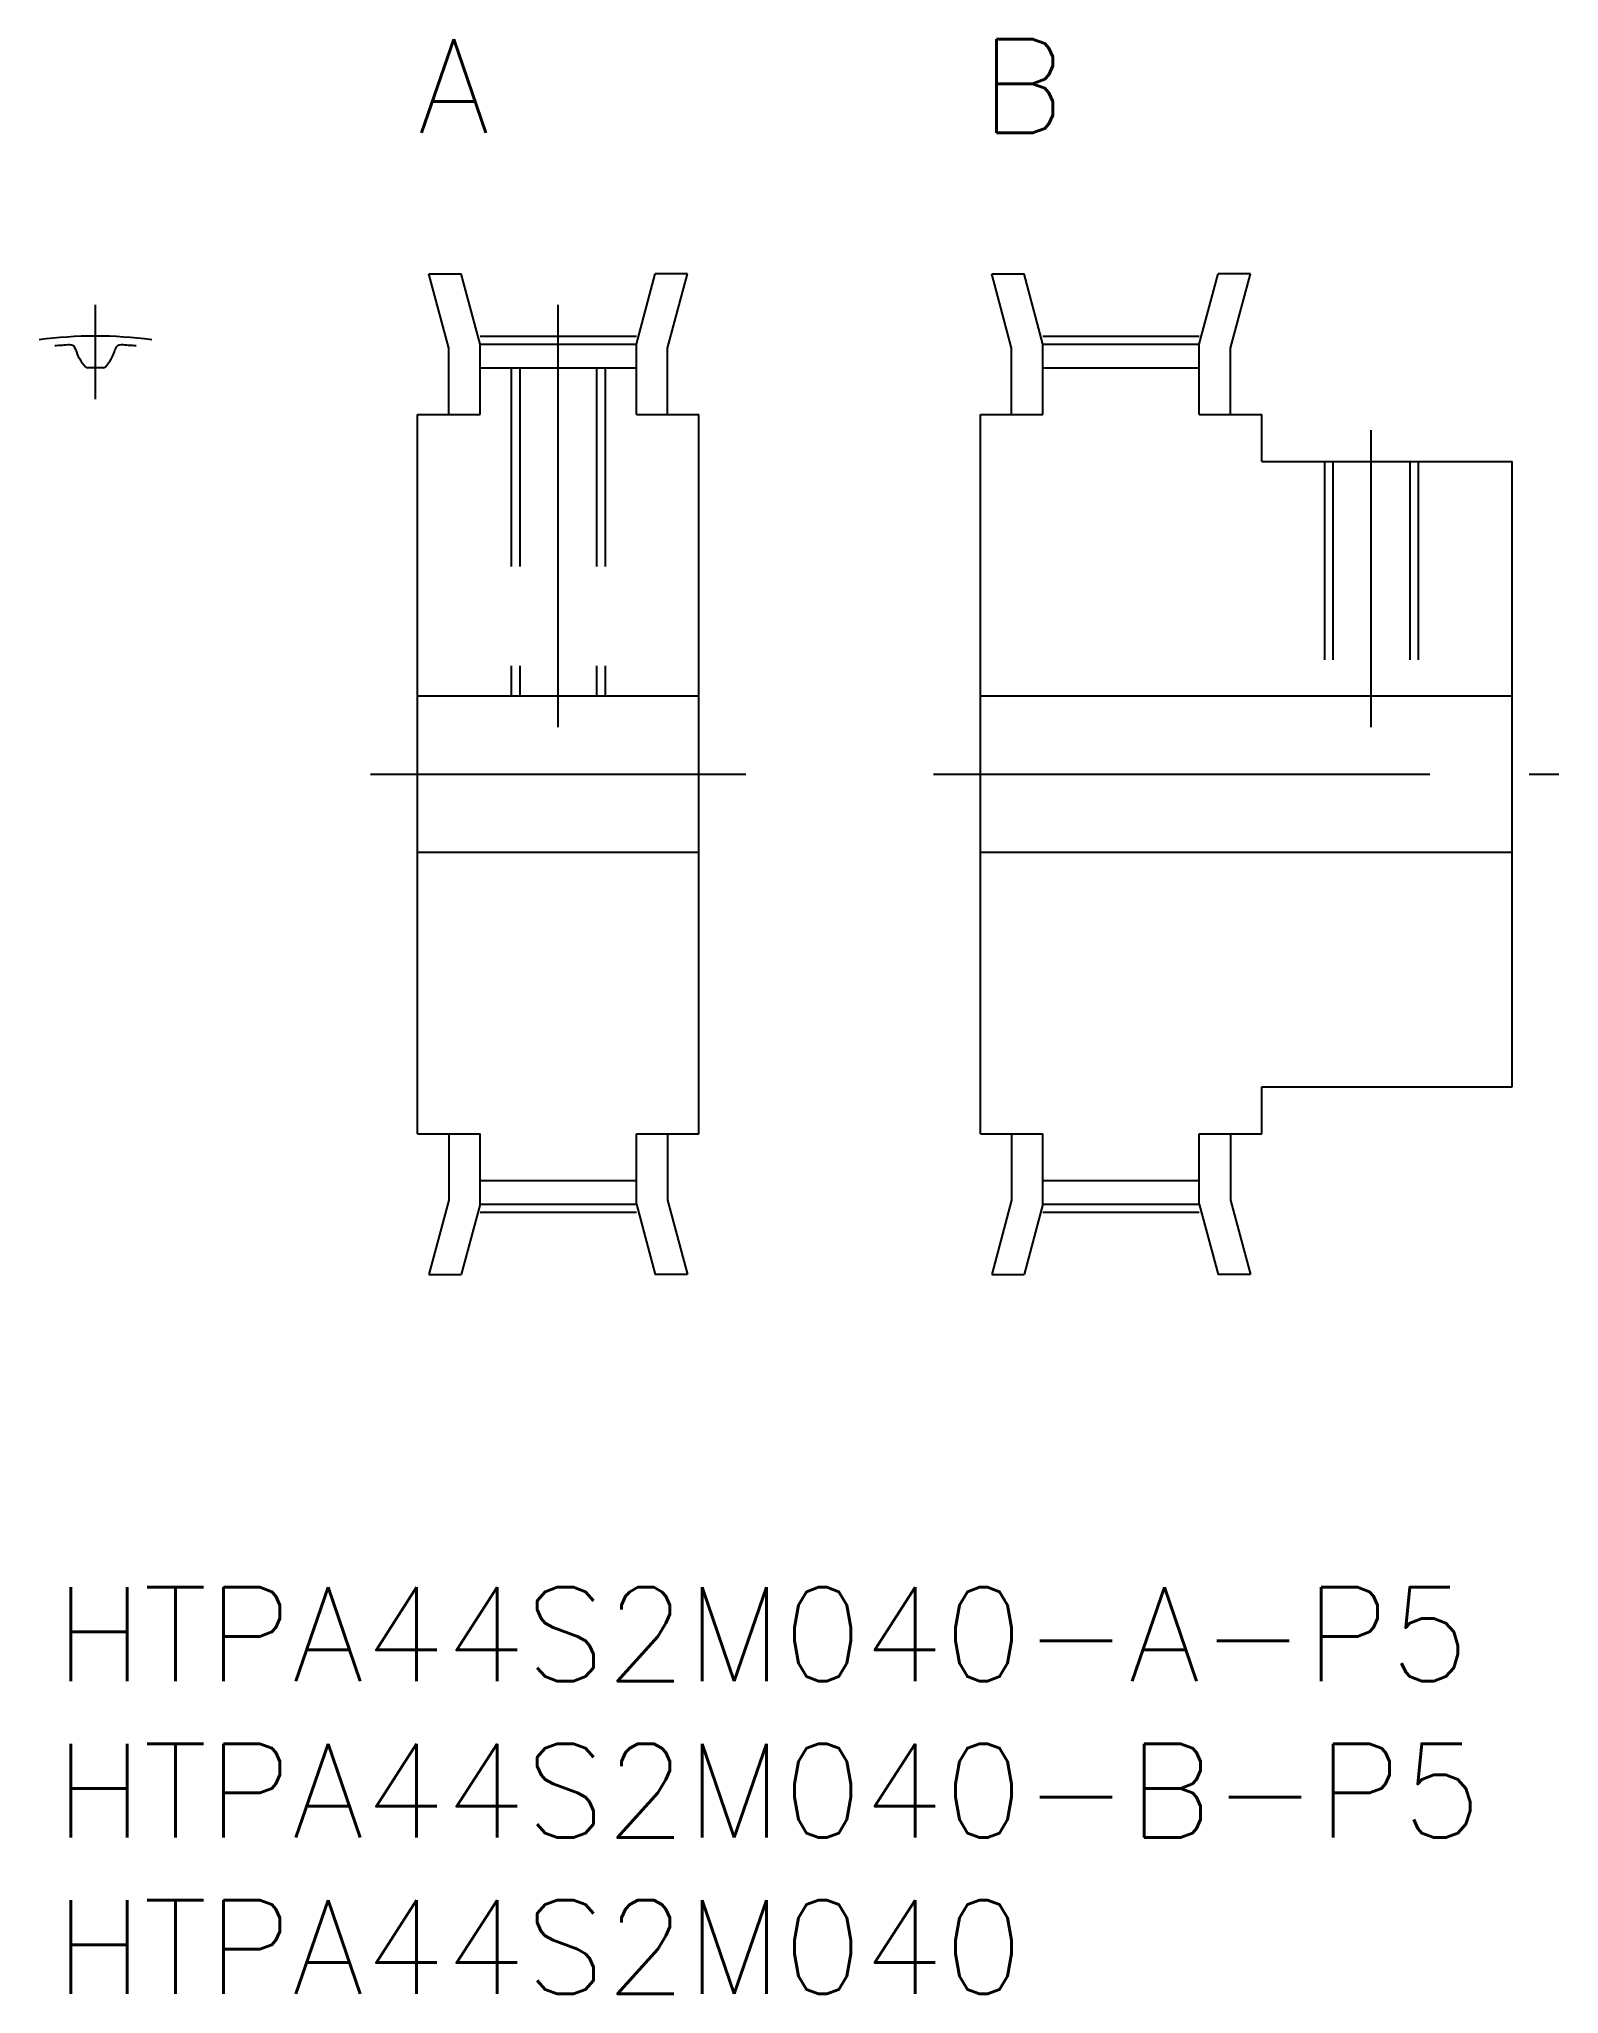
# Model space of a CAD drawing. Extents: x -0.5 to 48.1, y -13 to 49.5.
import ezdxf

# ---------------------------------------------------------------- set-up
doc = ezdxf.new("R2010")
doc.units = 0
doc.header["$LTSCALE"] = 0.5
doc.linetypes.add('CENTER', pattern=[50.8, 31.75, -6.35, 6.35, -6.35])
doc.linetypes.add('DASHED', pattern=[19.05, 12.7, -6.35])
for name, color, linetype in [('MSM_CENTER', 1, 'CENTER'), ('MSM_CONTINUOUS', 7, 'CONTINUOUS'), ('MSM_DASHED', 4, 'DASHED'), ('MSM_PART_NUMBER', 7, 'CONTINUOUS')]:
    doc.layers.add(name, color=color, linetype=linetype)
doc.styles.get("Standard").update_dxf_attribs({"font": 'txt.shx', "height": 1, "bigfont": 'bigfont.shx'})

# ---------------------------------------------------------------- blocks, each defined once
blk = doc.blocks.new('*U11')
at = {"layer": 'MSM_PART_NUMBER'}
blk.add_text('HTPA44S2M040-A-P5', height=3, dxfattribs=at).set_placement((0, -3))
blk = doc.blocks.new('*U12')
at = {"layer": 'MSM_PART_NUMBER'}
blk.add_text('HTPA44S2M040-B-P5', height=3, dxfattribs=at).set_placement((0, -8))
blk = doc.blocks.new('*U13')
at = {"layer": 'MSM_PART_NUMBER'}
blk.add_text('HTPA44S2M040', height=3, dxfattribs=at).set_placement((0, -13))

msp = doc.modelspace()

# ---------------------------------------------------------------- linework, layer by layer
at = {"layer": 'MSM_CENTER'}
for p, q in [((1.3, 37.99), (1.3, 41.004)), ((16.1, 27.5), (16.1, 41.005)), ((13.6, 40.005), (18.6, 40.005)), ((31.6, 40.005), (36.6, 40.005)), ((42.1, 27.5), (42.1, 37)), ((10.1, 26), (22.1, 26)), ((28.1, 26), (48.1, 26)), ((13.6, 11.995), (18.6, 11.995)), ((31.6, 11.995), (36.6, 11.995))]:
    msp.add_line(p, q, dxfattribs=at)
msp.add_arc((1.3, 26), 14.004, 82.61507, 97.38493, dxfattribs=at)
at = {"layer": 'MSM_CONTINUOUS'}
for p, q in [((12.6, 39.618), (11.962, 42)), ((11.962, 42), (12.997, 42)), ((13.6, 39.75), (12.997, 42)), ((18.6, 39.75), (19.203, 42)), ((20.238, 42), (19.203, 42)), ((19.6, 39.618), (20.238, 42)), ((30.6, 39.618), (29.962, 42)), ((29.962, 42), (30.997, 42)), ((31.6, 39.75), (30.997, 42)), ((36.6, 39.75), (37.203, 42)), ((38.238, 42), (37.203, 42)), ((37.6, 39.618), (38.238, 42)), ((12.6, 37.5), (12.6, 39.618)), ((13.6, 39.75), (18.6, 39.75)), ((13.6, 37.5), (13.6, 39.75)), ((18.6, 37.5), (18.6, 39.75)), ((19.6, 37.5), (19.6, 39.618)), ((30.6, 37.5), (30.6, 39.618)), ((31.6, 39.75), (36.6, 39.75)), ((31.6, 37.5), (31.6, 39.75)), ((36.6, 37.5), (36.6, 39.75)), ((37.6, 37.5), (37.6, 39.618)), ((13.6, 38.99), (18.6, 38.99)), ((31.6, 38.99), (36.6, 38.99)), ((11.6, 14.5), (11.6, 37.5)), ((11.6, 37.5), (13.6, 37.5)), ((18.6, 37.5), (20.6, 37.5)), ((20.6, 14.5), (20.6, 37.5)), ((29.6, 14.5), (29.6, 37.5)), ((29.6, 37.5), (31.6, 37.5)), ((36.6, 37.5), (38.6, 37.5)), ((38.6, 36), (38.6, 37.5)), ((38.6, 36), (46.6, 36)), ((46.6, 16), (46.6, 36)), ((11.6, 28.5), (20.6, 28.5)), ((29.6, 28.5), (46.6, 28.5)), ((46.6, 26), (46.6, 26)), ((11.6, 23.5), (20.6, 23.5)), ((29.6, 23.5), (46.6, 23.5)), ((46.6, 21), (46.6, 21)), ((38.6, 16), (46.6, 16)), ((38.6, 14.5), (38.6, 16)), ((11.6, 14.5), (13.6, 14.5)), ((12.6, 14.5), (12.6, 12.382)), ((13.6, 12.25), (13.6, 14.5)), ((18.6, 12.25), (18.6, 14.5)), ((18.6, 14.5), (20.6, 14.5)), ((19.6, 14.5), (19.6, 12.382)), ((29.6, 14.5), (31.6, 14.5)), ((30.6, 14.5), (30.6, 12.382)), ((31.6, 12.25), (31.6, 14.5)), ((36.6, 14.5), (38.6, 14.5)), ((36.6, 12.25), (36.6, 14.5)), ((37.6, 14.5), (37.6, 12.382)), ((13.6, 13.01), (18.6, 13.01)), ((31.6, 13.01), (36.6, 13.01)), ((12.6, 12.382), (11.962, 10)), ((13.6, 12.25), (12.997, 10)), ((13.6, 12.25), (18.6, 12.25)), ((18.6, 12.25), (19.203, 10)), ((19.6, 12.382), (20.238, 10)), ((30.6, 12.382), (29.962, 10)), ((31.6, 12.25), (30.997, 10)), ((31.6, 12.25), (36.6, 12.25)), ((36.6, 12.25), (37.203, 10)), ((37.6, 12.382), (38.238, 10)), ((11.962, 10), (12.997, 10)), ((20.238, 10), (19.203, 10)), ((29.962, 10), (30.997, 10)), ((38.238, 10), (37.203, 10))]:
    msp.add_line(p, q, dxfattribs=at)
for centre, radius, start, end in [((1.3, 26), 13.75, 93.44518, 95.42516), ((0.485, 39.535), 0.19, 14.78068, 93.44518), ((1.95, 39.922), 1.325, 194.78068, 222.92852), ((0.65, 39.922), 1.325, 317.07148, 345.21932), ((2.115, 39.535), 0.19, 86.55482, 165.21932), ((1.3, 26), 13.75, 84.57484, 86.55482), ((1.053, 39.088), 0.1, 222.92852, 271.08098), ((1.3, 26), 12.99, 88.91902, 91.08098), ((1.547, 39.088), 0.1, 268.91902, 317.07148)]:
    msp.add_arc(centre, radius, start, end, dxfattribs=at)
at = {"layer": 'MSM_DASHED'}
for p, q in [((14.6, 38.99), (14.6, 28.5)), ((14.87, 38.99), (14.87, 28.5)), ((17.329, 38.99), (17.329, 28.5)), ((17.6, 38.99), (17.6, 28.5)), ((40.6, 36), (40.6, 28.5)), ((40.87, 36), (40.87, 28.5)), ((43.329, 36), (43.329, 28.5)), ((43.6, 36), (43.6, 28.5))]:
    msp.add_line(p, q, dxfattribs=at)

# ---------------------------------------------------------------- block references
at = {"layer": 'MSM_CONTINUOUS'}
for name in ['*U11', '*U12', '*U13']:
    msp.add_blockref(name, (0, 0), dxfattribs=at)

# ---------------------------------------------------------------- texts
at = {"layer": 'MSM_PART_NUMBER'}
for s, p in [('A', (11.6, 46.5)), ('B', (29.6, 46.5))]:
    msp.add_text(s, height=3, dxfattribs=at).set_placement(p)

doc.saveas('drawing.dxf')
